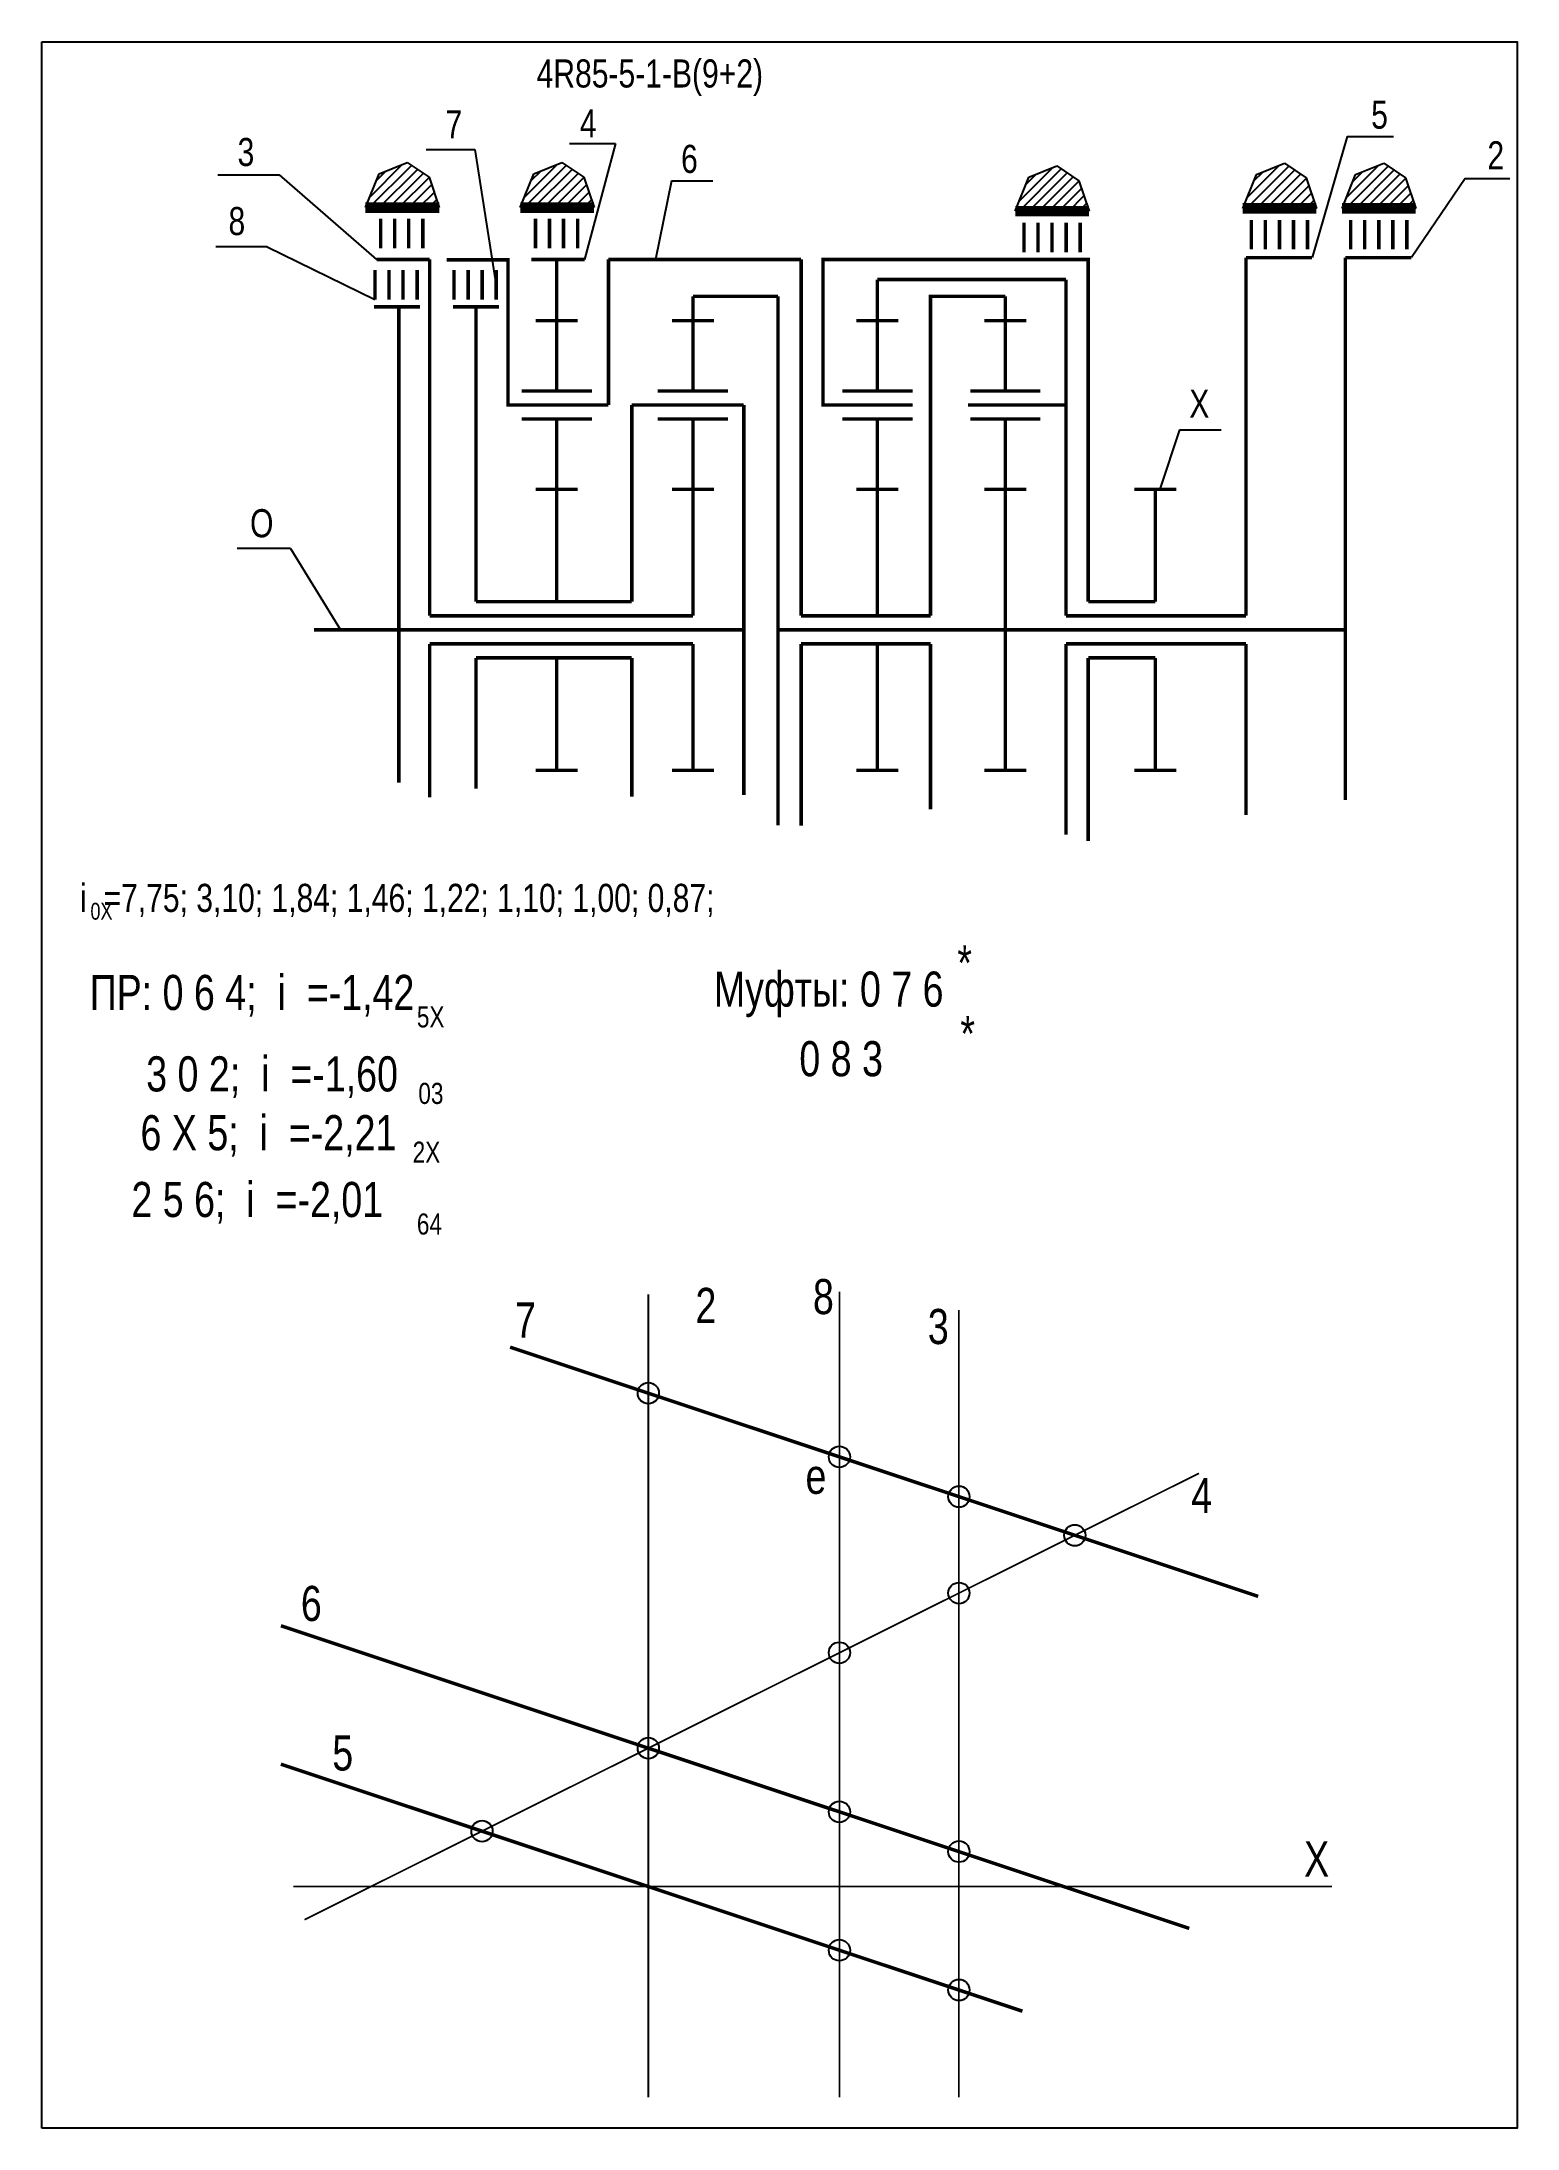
# Model space of a CAD drawing. Extents: x -352 to -142, y 153 to 450.
import ezdxf

# ---------------------------------------------------------------- set-up
doc = ezdxf.new("R2010")
doc.units = 0
doc.header["$LTSCALE"] = 15
doc.layers.get('DEFPOINTS').update_dxf_attribs({"linetype": 'CONTINUOUS'})
doc.layers.add('DIM', color=92, linetype='CONTINUOUS')
doc.layers.add('MAIN', color=5, linetype='CONTINUOUS')
doc.styles.add('AMK', font='amk.shx', dxfattribs={"width": 0.8})

msp = doc.modelspace()

# ---------------------------------------------------------------- hatches: boundary and pattern name
at = {"layer": 'DIM'}
h = msp.add_hatch(dxfattribs=at)
h.set_pattern_fill('_USER', color=0, angle=45, style=0, pattern_type=0)
h.set_pattern_definition([(45, (-54.1192, 0.5544), (-0.7071068, 0.7071068), [])])
h.paths.add_polyline_path([(-304.41, 431.07), (-306.36, 426.25), (-295.86, 426.25), (-297.31, 430.58), (-300.43, 432.69)])
h = msp.add_hatch(dxfattribs=at)
h.set_pattern_fill('_USER', color=0, angle=45, style=0, pattern_type=0)
h.set_pattern_definition([(45, (-32.0808, 0.5544), (-0.7071068, 0.7071068), [])])
h.paths.add_polyline_path([(-282.38, 431.07), (-284.32, 426.25), (-273.82, 426.25), (-275.27, 430.58), (-278.39, 432.69)])
h = msp.add_hatch(dxfattribs=at)
h.set_pattern_fill('_USER', color=0, angle=45, style=0, pattern_type=0)
h.set_pattern_definition([(45, (38.3682, 0.051), (-0.7071068, 0.7071068), [])])
h.paths.add_polyline_path([(-211.93, 430.57), (-213.87, 425.75), (-203.38, 425.75), (-204.82, 430.07), (-207.94, 432.19)])
h = msp.add_hatch(dxfattribs=at)
h.set_pattern_fill('_USER', color=0, angle=45, style=0, pattern_type=0)
h.set_pattern_definition([(45, (70.732, 0.4504), (-0.7071068, 0.7071068), [])])
h.paths.add_polyline_path([(-179.56, 430.97), (-181.51, 426.15), (-171.01, 426.15), (-172.46, 430.47), (-175.58, 432.59)])
h = msp.add_hatch(dxfattribs=at)
h.set_pattern_fill('_USER', color=0, angle=45, style=0, pattern_type=0)
h.set_pattern_definition([(45, (84.8703, 0.4504), (-0.7071068, 0.7071068), [])])
h.paths.add_polyline_path([(-165.43, 430.97), (-167.37, 426.15), (-156.87, 426.15), (-158.32, 430.47), (-161.44, 432.59)])

# ---------------------------------------------------------------- linework, layer by layer
at = {"layer": 'DEFPOINTS', "const_width": 0.25}
for points in [[(-266.1, 157.28), (-266.1, 271.58)], [(-238.9, 157.28), (-238.9, 271.96)], [(-221.9, 157.28), (-221.9, 269.33)], [(-315.03, 182.55), (-187.72, 246.1)], [(-316.61, 187.27), (-168.8, 187.27)]]:
    msp.add_lwpolyline(points, dxfattribs=at)
at = {"layer": 'DEFPOINTS'}
for centre in [(-266.1, 257.5), (-238.9, 248.44), (-221.9, 242.77), (-205.4, 237.27), (-221.9, 229.04), (-238.9, 220.55), (-266.1, 206.97), (-238.9, 197.91), (-289.77, 195.16), (-221.9, 192.25), (-238.9, 178.21), (-221.9, 172.55)]:
    msp.add_circle(centre, 1.51, dxfattribs=at)
at = {"layer": 'DIM', "color": 0}
for p, q in [((-297.72, 434.55), (-290.77, 434.55)), ((-290.77, 434.55), (-287.75, 415.14)), ((-277.33, 435.36), (-270.76, 435.36)), ((-270.76, 435.36), (-275.18, 418.88)), ((-166.62, 436.37), (-171.63, 419.13)), ((-166.62, 436.37), (-160.06, 436.37)), ((-327.36, 430.94), (-318.64, 430.94)), ((-318.64, 430.94), (-304.77, 418.88)), ((-306.36, 426.25), (-304.41, 431.07)), ((-304.41, 431.07), (-300.43, 432.69)), ((-300.43, 432.69), (-297.31, 430.58)), ((-284.32, 426.25), (-282.38, 431.07)), ((-282.38, 431.07), (-278.39, 432.69)), ((-278.39, 432.69), (-275.27, 430.58)), ((-211.93, 430.57), (-207.94, 432.19)), ((-207.94, 432.19), (-204.82, 430.07)), ((-181.51, 426.15), (-179.56, 430.97)), ((-179.56, 430.97), (-175.58, 432.59)), ((-175.58, 432.59), (-172.46, 430.47)), ((-167.37, 426.15), (-165.43, 430.97)), ((-165.43, 430.97), (-161.44, 432.59)), ((-161.44, 432.59), (-158.32, 430.47)), ((-297.31, 430.58), (-295.86, 426.25)), ((-275.27, 430.58), (-273.82, 426.25)), ((-262.82, 430.09), (-265.07, 418.88)), ((-262.82, 430.09), (-256.91, 430.09)), ((-213.87, 425.75), (-211.93, 430.57)), ((-204.82, 430.07), (-203.38, 425.75)), ((-172.46, 430.47), (-171.01, 426.15)), ((-158.32, 430.47), (-156.87, 426.15)), ((-149.83, 430.41), (-157.49, 419.13)), ((-149.83, 430.41), (-143.47, 430.41)), ((-305.11, 426.06), (-298.19, 426.06)), ((-283.07, 426.06), (-276.15, 426.06)), ((-212.62, 425.56), (-205.71, 425.56)), ((-180.26, 425.96), (-173.34, 425.96)), ((-166.12, 425.96), (-159.2, 425.96)), ((-320.37, 420.65), (-327.63, 420.65)), ((-320.37, 420.65), (-305.01, 413.17)), ((-190.49, 394.62), (-193.31, 386.16)), ((-190.49, 394.62), (-184.58, 394.62)), ((-317.03, 377.72), (-324.64, 377.72)), ((-317.03, 377.72), (-309.9, 366.16))]:
    msp.add_line(p, q, dxfattribs=at)
at = {"layer": 'DIM', "color": 0, "const_width": 0.5}
for points in [[(-304.77, 418.88), (-297.22, 418.88)], [(-297.22, 418.88), (-297.22, 368.16)], [(-283.63, 398.16), (-286.07, 398.16), (-286.07, 418.83), (-294.79, 418.83)], [(-282.74, 418.88), (-275.18, 418.88)], [(-271.78, 418.88), (-271.78, 398.16)], [(-271.78, 418.88), (-244.35, 418.88)], [(-244.35, 418.88), (-244.35, 368.16)], [(-238.11, 398.16), (-241.23, 398.16), (-241.23, 418.88), (-203.49, 418.88), (-203.49, 370.16)], [(-181.04, 419.13), (-181.04, 368.16)], [(-166.9, 419.13), (-166.9, 366.16)], [(-233.5, 416.01), (-206.66, 416.01)], [(-206.66, 416.01), (-206.66, 398.16)], [(-247.64, 413.63), (-259.75, 413.63)], [(-247.64, 413.63), (-247.64, 366.16)], [(-225.94, 398.16), (-225.94, 413.63), (-215.29, 413.63)], [(-305.16, 412.12), (-298.61, 412.12)], [(-301.6, 412.12), (-301.6, 344.41)], [(-293.9, 412.12), (-287.35, 412.12)], [(-290.62, 412.12), (-290.62, 370.16)], [(-268.45, 398.16), (-268.45, 370.16)], [(-252.51, 342.65), (-252.51, 398.16)], [(-225.94, 398.16), (-225.94, 368.16)], [(-206.66, 398.16), (-206.66, 368.16)], [(-297.22, 368.16), (-259.75, 368.16)], [(-290.62, 370.16), (-268.45, 370.16)], [(-244.35, 368.16), (-225.94, 368.16)], [(-206.66, 368.16), (-181.04, 368.16)], [(-203.49, 370.16), (-193.95, 370.16)], [(-313.68, 366.16), (-252.51, 366.16)], [(-247.64, 366.16), (-206.97, 366.16)], [(-247.64, 366.16), (-247.64, 338.35)], [(-246.2, 366.16), (-166.9, 366.16)], [(-166.9, 366.16), (-166.9, 341.95)], [(-297.22, 364.16), (-259.75, 364.16)], [(-297.22, 364.16), (-297.22, 342.3)], [(-290.62, 362.16), (-268.45, 362.16)], [(-290.62, 362.16), (-290.62, 343.56)], [(-268.45, 362.16), (-268.45, 342.4)], [(-244.35, 364.16), (-225.94, 364.16)], [(-244.35, 364.16), (-244.35, 338.3)], [(-225.94, 364.16), (-225.94, 340.6)], [(-206.66, 364.16), (-181.04, 364.16)], [(-206.66, 364.16), (-206.66, 336.99)], [(-203.49, 362.16), (-193.95, 362.16)], [(-203.49, 362.16), (-203.49, 336.08)], [(-181.04, 364.16), (-181.04, 339.81)], [(-285.77, 264.05), (-179.31, 228.58)], [(-318.39, 224.39), (-189.12, 181.32)], [(-318.39, 204.69), (-212.85, 169.53)]]:
    msp.add_lwpolyline(points, dxfattribs=at)
at = {"layer": 'MAIN'}
for points in [[(-352.43, 152.87), (-352.43, 449.87)], [(-352.43, 449.87), (-142.43, 449.87), (-142.43, 152.87), (-352.43, 152.87)]]:
    msp.add_lwpolyline(points, dxfattribs=at)
at = {"layer": 'MAIN', "color": 0}
for points, const_width in [([(-306.36, 426.25), (-295.86, 426.25)], 1.5), ([(-298.2, 424.66), (-298.2, 420.47)], 0.5), ([(-284.32, 426.25), (-273.82, 426.25)], 1.5), ([(-276.16, 424.66), (-276.16, 420.47)], 0.5), ([(-213.87, 425.75), (-203.38, 425.75)], 1.5), ([(-181.51, 426.15), (-171.01, 426.15)], 1.5), ([(-172.28, 424.5), (-172.28, 420.3)], 0.5), ([(-167.37, 426.15), (-156.87, 426.15)], 1.5), ([(-158.14, 424.5), (-158.14, 420.3)], 0.5), ([(-204.64, 424.1), (-204.64, 419.9)], 0.5), ([(-279.14, 410.16), (-279.14, 418.88)], 0.5), ([(-181.04, 419.13), (-171.63, 419.13)], 0.5), ([(-166.9, 419.13), (-157.49, 419.13)], 0.5), ([(-299.01, 417.37), (-299.01, 413.17)], 0.5), ([(-287.75, 417.37), (-287.75, 413.17)], 0.5), ([(-233.5, 410.16), (-233.5, 416.01)], 0.5), ([(-259.75, 410.16), (-259.75, 413.63)], 0.5), ([(-215.29, 400.16), (-215.29, 413.63)], 0.5), ([(-279.14, 410.16), (-282.14, 410.16)], 0.5), ([(-279.14, 400.16), (-279.14, 410.16)], 0.5), ([(-279.14, 410.16), (-276.14, 410.16)], 0.5), ([(-259.75, 410.16), (-262.75, 410.16)], 0.5), ([(-259.75, 400.16), (-259.75, 410.16)], 0.5), ([(-259.75, 410.16), (-256.75, 410.16)], 0.5), ([(-233.5, 410.16), (-236.5, 410.16)], 0.5), ([(-233.5, 400.16), (-233.5, 410.16)], 0.5), ([(-233.5, 410.16), (-230.5, 410.16)], 0.5), ([(-215.29, 410.16), (-218.29, 410.16)], 0.5), ([(-215.29, 410.16), (-212.29, 410.16)], 0.5), ([(-271.78, 398.16), (-283.63, 398.16)], 0.5), ([(-252.51, 398.16), (-268.45, 398.16)], 0.5), ([(-228.5, 398.16), (-238.11, 398.16)], 0.5), ([(-206.66, 398.16), (-220.59, 398.16)], 0.5), ([(-279.14, 396.16), (-284.14, 396.16)], 0.5), ([(-279.14, 386.16), (-279.14, 396.16), (-274.14, 396.16)], 0.5), ([(-259.75, 396.16), (-264.75, 396.16)], 0.5), ([(-259.75, 386.16), (-259.75, 396.16), (-254.75, 396.16)], 0.5), ([(-233.5, 396.16), (-238.5, 396.16)], 0.5), ([(-233.5, 386.16), (-233.5, 396.16), (-228.5, 396.16)], 0.5), ([(-215.29, 396.16), (-220.29, 396.16)], 0.5), ([(-215.29, 386.16), (-215.29, 396.16), (-210.29, 396.16)], 0.5), ([(-279.14, 386.16), (-282.14, 386.16)], 0.5), ([(-279.14, 370.16), (-279.14, 386.16)], 0.5), ([(-279.14, 386.16), (-276.14, 386.16)], 0.5), ([(-259.75, 386.16), (-262.75, 386.16)], 0.5), ([(-259.75, 368.16), (-259.75, 386.16)], 0.5), ([(-259.75, 386.16), (-256.75, 386.16)], 0.5), ([(-233.5, 386.16), (-236.5, 386.16)], 0.5), ([(-233.5, 368.16), (-233.5, 386.16)], 0.5), ([(-233.5, 386.16), (-230.5, 386.16)], 0.5), ([(-215.29, 386.16), (-218.29, 386.16)], 0.5), ([(-215.29, 366.16), (-215.29, 386.16)], 0.5), ([(-215.29, 386.16), (-212.29, 386.16)], 0.5), ([(-193.95, 386.16), (-196.95, 386.16)], 0.5), ([(-193.95, 386.16), (-190.95, 386.16)], 0.5), ([(-193.95, 370.16), (-193.95, 386.16)], 0.5), ([(-215.29, 366.16), (-215.29, 346.16)], 0.5), ([(-279.14, 362.16), (-279.14, 346.16)], 0.5), ([(-259.75, 364.16), (-259.75, 346.16)], 0.5), ([(-233.5, 364.16), (-233.5, 346.16)], 0.5), ([(-193.95, 362.16), (-193.95, 346.16)], 0.5), ([(-279.14, 346.16), (-282.14, 346.16)], 0.5), ([(-279.14, 346.16), (-276.14, 346.16)], 0.5), ([(-259.75, 346.16), (-262.75, 346.16)], 0.5), ([(-259.75, 346.16), (-256.75, 346.16)], 0.5), ([(-233.5, 346.16), (-236.5, 346.16)], 0.5), ([(-233.5, 346.16), (-230.5, 346.16)], 0.5), ([(-215.29, 346.16), (-218.29, 346.16)], 0.5), ([(-215.29, 346.16), (-212.29, 346.16)], 0.5), ([(-193.95, 346.16), (-196.95, 346.16)], 0.5), ([(-193.95, 346.16), (-190.95, 346.16)], 0.5)]:
    msp.add_lwpolyline(points, dxfattribs=dict(at, const_width=const_width))
for points in [[(-304.2, 424.66, 0.5, 0.5, 0), (-304.2, 420.47, 0.5, 0.5, 0)], [(-302.2, 424.66, 0.5, 0.5, 0), (-302.2, 420.47, 0.5, 0.5, 0)], [(-300.2, 424.66, 0.5, 0.5, 0), (-300.2, 420.47, 0.5, 0.5, 0)], [(-282.16, 424.66, 0.5, 0.5, 0), (-282.16, 420.47, 0.5, 0.5, 0)], [(-280.16, 424.66, 0.5, 0.5, 0), (-280.16, 420.47, 0.5, 0.5, 0)], [(-278.16, 424.66, 0.5, 0.5, 0), (-278.16, 420.47, 0.5, 0.5, 0)], [(-180.28, 424.5, 0.5, 0.5, 0), (-180.28, 420.3, 0.5, 0.5, 0)], [(-178.28, 424.5, 0.5, 0.5, 0), (-178.28, 420.3, 0.5, 0.5, 0)], [(-176.28, 424.5, 0.5, 0.5, 0), (-176.28, 420.3, 0.5, 0.5, 0)], [(-174.28, 424.5, 0.5, 0.5, 0), (-174.28, 420.3, 0.5, 0.5, 0)], [(-166.14, 424.5, 0.5, 0.5, 0), (-166.14, 420.3, 0.5, 0.5, 0)], [(-164.14, 424.5, 0.5, 0.5, 0), (-164.14, 420.3, 0.5, 0.5, 0)], [(-162.14, 424.5, 0.5, 0.5, 0), (-162.14, 420.3, 0.5, 0.5, 0)], [(-160.14, 424.5, 0.5, 0.5, 0), (-160.14, 420.3, 0.5, 0.5, 0)], [(-212.64, 424.1, 0.5, 0.5, 0), (-212.64, 419.9, 0.5, 0.5, 0)], [(-210.64, 424.1, 0.5, 0.5, 0), (-210.64, 419.9, 0.5, 0.5, 0)], [(-208.64, 424.1, 0.5, 0.5, 0), (-208.64, 419.9, 0.5, 0.5, 0)], [(-206.64, 424.1, 0.5, 0.5, 0), (-206.64, 419.9, 0.5, 0.5, 0)], [(-305.01, 417.37, 0.5, 0.5, 0), (-305.01, 413.17, 0.5, 0.5, 0)], [(-303.01, 417.37, 0.5, 0.5, 0), (-303.01, 413.17, 0.5, 0.5, 0)], [(-301.01, 417.37, 0.5, 0.5, 0), (-301.01, 413.17, 0.5, 0.5, 0)], [(-293.75, 417.37, 0.5, 0.5, 0), (-293.75, 413.17, 0.5, 0.5, 0)], [(-291.75, 417.37, 0.5, 0.5, 0), (-291.75, 413.17, 0.5, 0.5, 0)], [(-289.75, 417.37, 0.5, 0.5, 0), (-289.75, 413.17, 0.5, 0.5, 0)], [(-274.14, 400.16, 0.5, 0.5, 0), (-284.14, 400.16, 0.5, 0.5, 0)], [(-254.75, 400.16, 0.5, 0.5, 0), (-264.75, 400.16, 0.5, 0.5, 0)], [(-228.5, 400.16, 0.5, 0.5, 0), (-238.5, 400.16, 0.5, 0.5, 0)], [(-210.29, 400.16, 0.5, 0.5, 0), (-220.29, 400.16, 0.5, 0.5, 0)]]:
    msp.add_lwpolyline(points, format="xyseb", dxfattribs=at)

# ---------------------------------------------------------------- texts
at = {"layer": 'DIM', "color": 0, "style": 'AMK', "width": 0.8}
for s, height, p in [('4R85-5-1-B(9+2)', 4, (-282, 443.35)), ('7', 4, (-294.96, 436.11)), ('4', 4, (-275.85, 436.24)), ('5', 4, (-163.22, 437.49)), ('3', 4, (-324.56, 432.17)), ('6', 4, (-261.44, 431.19)), ('2', 4, (-146.68, 431.7)), ('8', 4, (-325.85, 422.34)), ('X', 4, (-189.11, 396.35)), ('O', 4, (-322.78, 379.33)), ('i  =7,75; 3,10; 1,84; 1,46; 1,22; 1,10; 1,00; 0,87; ', 4, (-346.97, 326)), ('0X', 2.4, (-345.5, 324.9)), ('*', 5, (-222.12, 316.25)), (' ПР: 0 6 4;  i  =-1,42', 5, (-347.1, 312.04)), ('Муфты: 0 7 6', 5, (-256.78, 312.52)), ('5X', 3, (-299.04, 309.56)), ('*', 5, (-221.69, 306.18)), ('       0 8 3', 5, (-255.01, 302.61)), ('    3 0 2;  i  =-1,60', 5, (-343.51, 300.45)), ('03', 3, (-298.83, 298.67)), ('    6 X 5;  i  =-2,21', 5, (-344.32, 292.08)), ('2X', 3, (-299.64, 290.3)), ('     2 5 6;  i  =-2,01', 5, (-347.1, 282.57)), ('64', 3, (-299.04, 280.08)), ('8', 5, (-242.67, 268.75)), ('7', 5, (-285.07, 265.42)), ('2', 5, (-259.39, 267.49)), ('3', 5, (-226.32, 264.49)), ('e', 5, (-243.73, 243.17)), ('4', 5, (-188.83, 240.45)), ('6', 5, (-315.55, 225.07)), ('5', 5, (-311.08, 203.79)), ('X', 5, (-172.77, 188.69))]:
    msp.add_text(s, height=height, dxfattribs=at).set_placement(p)

doc.saveas('drawing.dxf')
